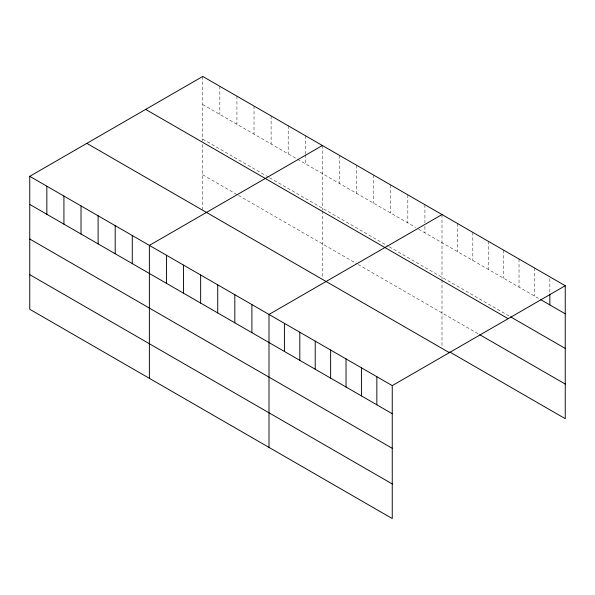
<?xml version="1.0" encoding="UTF-8"?>
<svg xmlns="http://www.w3.org/2000/svg" width="595" height="595" viewBox="0 0 595 595"><rect width="100%" height="100%" fill="white"/><g stroke="black" fill="none" stroke-linecap="round" stroke-linejoin="round"><path stroke-width="0.45" stroke-dasharray="2.98 2.23" d="M202.746 76.443L202.746 140.918M202.746 104.534L296.741 158.798M297.515 159.252L415.593 227.416M418.694 229.209L539.829 299.144M202.746 139.141L268.776 177.258M269.55 177.704L388.401 246.323M389.182 246.769L509.015 315.96M202.746 174.789L236.929 194.52M238.483 195.42L356.554 263.585M358.108 264.485L478.975 334.264M549.847 278.646L549.847 293.149M534.436 267.943L534.436 296.035M519.033 259.048L519.033 287.14M503.623 250.153L503.623 278.244M488.22 241.258L488.22 269.349M472.809 232.362L472.809 260.454M457.406 223.467L457.406 251.559M442.003 214.572L442.003 279.048M442.003 279.94L442.003 346.61M424.912 204.702L424.912 222.828M424.912 226.457L424.912 232.801M407.82 194.84L407.82 222.932M390.729 184.971L390.729 213.062M373.645 175.108L373.645 203.2M356.554 165.239L356.554 193.33M339.462 155.369L339.462 183.468M322.378 145.507L322.378 209.983M322.378 210.875L322.378 278.453M305.287 135.638L305.287 153.763M305.287 154.67L305.287 163.737M288.196 125.776L288.196 153.867M271.104 115.906L271.104 143.997M254.02 106.044L254.02 134.135M236.929 96.174L236.929 124.266M219.838 86.305L219.838 114.404M202.746 144.488L202.746 209.388"/><path stroke-width="0.89" d="M29.75 176.321L392.254 385.612L392.254 518.557L29.75 309.274L29.75 176.321L202.746 76.443L565.25 285.726L565.25 418.679L449.701 351.965M322.378 145.507L149.375 245.385L149.375 378.338M442.003 214.572L269 314.45L269 447.403M392.254 385.612L565.25 285.726M540.602 299.59L565.25 313.825M510.555 316.845L565.25 348.425M145.663 109.406L508.16 318.689M479.748 334.71L565.25 384.072M86.84 143.365L449.337 352.649M29.75 204.412L392.254 413.704M29.75 239.019L392.254 448.303M29.75 274.667L392.254 483.958M549.847 294.056L549.847 304.93M376.843 376.717L376.843 404.808M361.44 367.822L361.44 395.913M346.03 358.926L346.03 387.018M330.627 350.031L330.627 378.123M315.216 341.136L315.216 369.227M299.813 332.241L299.813 360.332M284.41 323.345L284.41 351.437M251.908 304.588L251.908 332.679M234.824 294.718L234.824 322.81M217.733 284.856L217.733 312.948M200.641 274.987L200.641 303.078M183.55 265.117L183.55 293.216M166.466 255.255L166.466 283.346M132.283 235.523L132.283 263.615M115.199 225.654L115.199 253.745M98.108 215.784L98.108 243.883M81.017 205.922L81.017 234.013M63.925 196.053L63.925 224.151M46.841 186.19L46.841 214.282"/></g></svg>
